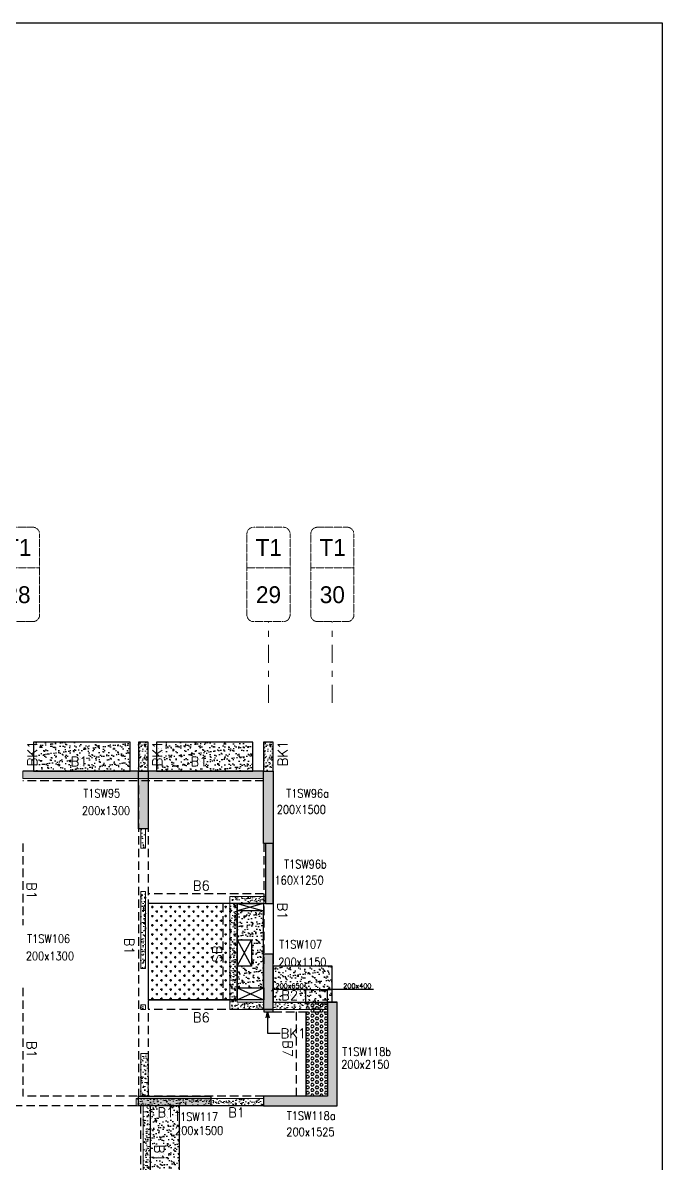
# Model space of a CAD drawing. Header units: millimetres. Extents: x 1078357 to 2594950, y -4969473 to -4636555.
# Drawn here: x 1314272 to 1327545, y -4660675 to -4636994 of the extents above; entities that cross this region are included whole.
import ezdxf
from ezdxf.enums import TextEntityAlignment as Align

# ---------------------------------------------------------------- set-up
doc = ezdxf.new("R2010")
doc.units = ezdxf.units.MM
doc.header["$PDMODE"] = 35
for name, pattern in [('CENTER', [2, 1.25, -0.25, 0.25, -0.25]), ('CONTINOUS', [0]), ('DGN STYLE 7', [8.34, 3.75, -1.67, 1.25, -1.67]), ('HIDDEN', [0.375, 0.25, -0.125]), ('New Retail block$0$CONTINOUS', [0])]:
    doc.linetypes.add(name, pattern=pattern)
doc.layers.get('0').update_dxf_attribs({"lineweight": 0})
doc.layers.get('Defpoints').update_dxf_attribs({"lineweight": 0})
for name, color, linetype, lineweight in [('A-_ANOTDIMA_D-', 6, 'Continuous', 13), ('A-_ANOTGRID_E-', 8, 'DGN STYLE 7', 13), ('Boundary', 40, 'Continuous', 30), ('COL. NO.', 30, 'Continuous', 25), ('COL. SIZE', 7, 'Continuous', 25), ('DIM', 9, 'Continuous', 25), ('GRID LINE', 8, 'Continuous', 0), ('HATCH', 8, 'Continuous', 30), ('S-NON STR RCC WALL', 8, 'Continuous', 0)]:
    doc.layers.add(name, color=color, linetype=linetype, lineweight=lineweight)
for name, color, linetype in [('B-200x325', 201, 'HIDDEN'), ('B-200x375', 41, 'HIDDEN'), ('B-200x650', 241, 'HIDDEN'), ('B-300xSLAB THK.', 151, 'Continuous'), ('BK1-200x650', 241, 'HIDDEN'), ('DC BEAM NO.', 7, 'Continuous'), ('DROP SLAB', 8, 'Continuous'), ('S-COLUMN_SHEAR WALL', 1, 'Continuous'), ('S-PROJECTION', 54, 'New Retail block$0$CONTINOUS'), ('SLAB FOLD', 8, 'Continuous')]:
    doc.layers.add(name, color=color, linetype=linetype)
doc.styles.add('Roman', font='romans')
doc.styles.add('ROMANS', font='romans.shx', dxfattribs={"width": 0.85})
doc.styles.get("Standard").update_dxf_attribs({"font": 'Adani Regular.ttf', "height": 500})
doc.dimstyles.new('HARESH', dxfattribs={"dimtxt": 150, "dimasz": 75, "dimexe": 0, "dimexo": 0, "dimgap": 25, "dimtad": 1, "dimdec": 0, "dimdsep": 46, "dimtxsty": 'Roman', "dimblk": 'OBLIQUE', "dimcen": 225, "dimdle": 25, "dimclrd": 2, "dimclre": 2, "dimclrt": 7, "dimadec": 8, "dimazin": 1, "dimtfac": 1, "dimtdec": 0, "dimtmove": 0, "dimatfit": 0, "dimfxl": 1, "dimlwd": -1, "dimlwe": -1, "dimarcsym": 0})
pattern_1 = [(50, (-5109198.82, 23483864.79), (182.184669, -15.93908554), [19.05, -209.55]), (355, (-5109198.82, 23483864.79), (-35.2434214, 191.0568452), [15.24, -167.6405842]), (100.4514447, (-5109183.63, 23483863.46), (146.9412471, 175.1177519), [16.1900088, -178.0902446]), (46.1842, (-5109198.82, 23483915.59), (271.0790409, -42.042328), [28.575, -314.325]), (96.6355576, (-5109176.23, 23483912.08), (237.404134, 247.4261246), [24.2850231, -267.1356082]), (351.1841512, (-5109198.82, 23483915.6), (237.404134, 247.4261246), [22.859967, -251.459732]), (21, (-5109173.42, 23483902.89), (151.6143913, -102.2651982), [19.05, -209.55]), (326, (-5109173.42, 23483902.89), (61.8020283, 184.1879661), [15.24, -167.64]), (71.451445, (-5109160.78, 23483894.36), (213.4164193, 81.9227689), [16.1900088, -178.0899376]), (37.5, (-5109198.816, 23483864.786), (3.08860325, 84.55503887), [0, -165.608, 0, -170.18, 0, -168.275]), (7.5, (-5109198.82, 23483864.79), (66.8196625, 100.18057482), [0, -97.028, 0, -161.798, 0, -64.135]), (327.5, (-5109255.46, 23483864.786), (135.59059517, -5.728744), [0, -63.5, 0, -198.12, 0, -262.89]), (317.5, (-5109280.86, 23483864.79), (148.1291814, 25.42649103), [0, -82.55, 0, -131.572, 0, -186.69])]
pattern_2 = [(37.4701541, (-1675661.65, 9335035.87), (-4.7236114, 146.8264517), [0, -115.824, 0, -129.54, 0, -123.825]), (7.4701541, (-1675661.65, 9335035.87), (134.9689868, 214.9772528), [0, -62.484, 0, -104.394, 0, -40.005]), (327.4701541, (-1675755.38, 9335035.92), (237.2979035, 0.3075449), [0, -38.1, 0, -137.16, 0, -179.07]), (317.4701541, (-1675755.38, 9335035.92), (229.1017424, 66.759465), [0, -19.05, 0, -89.916, 0, -102.87])]

# ---------------------------------------------------------------- blocks, each defined once
blk = doc.blocks.new('_Oblique')
at = {"color": 0, "linetype": 'ByBlock', "lineweight": -2}
blk.add_line((-0.5, -0.5), (0.5, 0.5), dxfattribs=at)
blk = doc.blocks.new('*D1242')
at = {"layer": 'Defpoints', "color": 0, "ltscale": 700, "transparency": 16777216}
for p in [(1320596, -4657068), (1320146, -4657334, 0), (1320596, -4657334, 0)]:
    blk.add_point(p, dxfattribs=at)
at = {"layer": 'DIM', "color": 2, "ltscale": 700, "transparency": 16777216}
for p, q in [((1320146, -4657068), (1320071, -4657068)), ((1320146, -4657334), (1320146, -4657068)), ((1320146, -4657068), (1320596, -4657068)), ((1320146, -4657068), (1320596, -4657068)), ((1320596, -4657334), (1320596, -4657068)), ((1320596, -4657068), (1320671, -4657068)), ((1321553, -4657068), (1320596, -4657068))]:
    blk.add_line(p, q, dxfattribs=at)
at = {"layer": 'DIM', "color": 2, "ltscale": 700, "transparency": 16777216, "xscale": 75, "yscale": 75, "zscale": 75}
blk.add_blockref('_Oblique', (1320146, -4657068), dxfattribs=at)
at = {"layer": 'DIM', "color": 2, "ltscale": 700, "transparency": 16777216, "xscale": 75, "yscale": 75, "zscale": 75, "rotation": 180}
blk.add_blockref('_Oblique', (1320596, -4657068), dxfattribs=at)
at = {"layer": 'DIM', "color": 7, "ltscale": 700, "transparency": 16777216, "insert": (1321216, -4656993), "char_height": 150, "attachment_point": 5, "style": 'Roman'}
blk.add_mtext('{\\H0.666667x;200x400}', dxfattribs=at)
blk = doc.blocks.new('*D1243')
at = {"layer": 'Defpoints', "color": 0, "ltscale": 700, "transparency": 16777216}
for p in [(1319471, -4657068), (1319471, -4657334, 0), (1320146, -4657334)]:
    blk.add_point(p, dxfattribs=at)
at = {"layer": 'DIM', "color": 2, "ltscale": 700, "transparency": 16777216}
for p, q in [((1320171, -4657068), (1319446, -4657068)), ((1319471, -4657334), (1319471, -4657068)), ((1320146, -4657334), (1320146, -4657068))]:
    blk.add_line(p, q, dxfattribs=at)
at = {"layer": 'DIM', "color": 2, "ltscale": 700, "transparency": 16777216, "xscale": 75, "yscale": 75, "zscale": 75, "rotation": 180}
blk.add_blockref('_Oblique', (1319471, -4657068), dxfattribs=at)
at = {"layer": 'DIM', "color": 2, "ltscale": 700, "transparency": 16777216, "xscale": 75, "yscale": 75, "zscale": 75}
blk.add_blockref('_Oblique', (1320146, -4657068), dxfattribs=at)
at = {"layer": 'DIM', "color": 7, "ltscale": 700, "transparency": 16777216, "insert": (1319809, -4656993), "char_height": 150, "attachment_point": 5, "style": 'Roman'}
blk.add_mtext('{\\H0.666667x;200x650}', dxfattribs=at)
blk = doc.blocks.new('G$CD63B60BD')
at = {"layer": 'COL. NO.', "linetype": 'Continuous', "style": 'ROMANS', "width": 0.85}
for s, p in [('T1SW95', (85332, 15354, -320)), ('T1SW96a', (89546, 15350, -320)), ('T1SW96b', (89500, 13881, -320)), ('T1SW106', (84166, 12333, -320)), ('T1SW107', (89398, 12216, -320)), ('T1SW118b', (90707, 9987, -320)), ('T1SW117', (87238, 8637, -320)), ('T1SW118a', (89556, 8656, -320))]:
    blk.add_text(s, height=175, dxfattribs=at).set_placement(p)
at = {"layer": 'COL. SIZE', "linetype": 'Continuous', "style": 'ROMANS', "width": 0.85}
for s, p in [('200x1300', (85302, 14992, -320)), ('200X1500', (89347, 15016, -320)), ('160X1250', (89301, 13548, -320)), ('200x1300', (84137, 11973, -320)), ('200x1150', (89378, 11848, -320)), ('200x2150', (90686, 9723, -320)), ('200x1500', (87235, 8349, -320)), ('200x1525', (89546, 8321, -320))]:
    blk.add_text(s, height=175, dxfattribs=at).set_placement(p)
blk = doc.blocks.new('Tower grid nomenclature-ex')
at = {"layer": 'A-_ANOTGRID_E-'}
blk.add_lwpolyline([(-1250, -600), (1750, -600, 0.414214), (2000, -350), (2000, 750, 0.414214), (1750, 1000), (-1250, 1000, 0.414214), (-1500, 750), (-1500, -350, 0.414214)], format="xyb", close=True, dxfattribs=at)
blk.add_lwpolyline([(0, 1000), (0, -600)], dxfattribs=at)
at = {"layer": 'A-_ANOTGRID_E-', "flags": 8}
for p in [(-1235, 400), (1788, 400)]:
    blk.add_attdef('GRID', text='', height=625, dxfattribs=at).set_placement(p, align=Align.MIDDLE_CENTER)
blk = doc.blocks.new('T1')
at = {"layer": 'GRID LINE', "linetype": 'DGN STYLE 7', "ltscale": 100, "elevation": 0}
for points in [[(128711, -31827), (128711, -30138)], [(130036, -31827), (130036, -30138)]]:
    blk.add_lwpolyline(points, dxfattribs=at)
at = {"layer": 'GRID LINE'}
ref = blk.add_blockref('Tower grid nomenclature-ex', (123399, -29018, 0), dxfattribs=dict(at, xscale=0.56, yscale=0.56, zscale=0.56, rotation=270))
ref.add_attrib('GRID', '28', dxfattribs={"layer": 'A-_ANOTGRID_E-', "height": 350}).set_placement((123511, -29578, 0), align=Align.MIDDLE_CENTER)
ref.add_attrib('GRID', 'T1', dxfattribs={"layer": 'A-_ANOTGRID_E-', "height": 350}).set_placement((123516, -28598, 0), align=Align.MIDDLE_CENTER)
ref = blk.add_blockref('Tower grid nomenclature-ex', (128599, -29018, 0), dxfattribs=dict(at, xscale=0.56, yscale=0.56, zscale=0.56, rotation=270))
ref.add_attrib('GRID', '29', dxfattribs={"layer": 'A-_ANOTGRID_E-', "height": 350}).set_placement((128711, -29578, 0), align=Align.MIDDLE_CENTER)
ref.add_attrib('GRID', 'T1', dxfattribs={"layer": 'A-_ANOTGRID_E-', "height": 350}).set_placement((128716, -28598, 0), align=Align.MIDDLE_CENTER)
ref = blk.add_blockref('Tower grid nomenclature-ex', (129924, -29018, 0), dxfattribs=dict(at, xscale=0.56, yscale=0.56, zscale=0.56, rotation=270))
ref.add_attrib('GRID', '30', dxfattribs={"layer": 'A-_ANOTGRID_E-', "height": 350}).set_placement((130036, -29578, 0), align=Align.MIDDLE_CENTER)
ref.add_attrib('GRID', 'T1', dxfattribs={"layer": 'A-_ANOTGRID_E-', "height": 350}).set_placement((130041, -28598, 0), align=Align.MIDDLE_CENTER)

msp = doc.modelspace()

# ---------------------------------------------------------------- hatches: boundary and pattern name
at = {"layer": 'DROP SLAB'}
h = msp.add_hatch(dxfattribs=at)
h.set_pattern_fill('CROSS', color=8, scale=15, angle=0.03079)
h.set_pattern_definition([(180.03079016, (-2034220.15, 9385172.05), (-95.1987999, -95.3011726), [47.625, -142.875]), (270.03079016, (-2034243.98, 9385195.85), (95.3011726, -95.1987999), [47.625, -142.875])])
h.paths.add_polyline_path([(1318722.4, -4655284.6), (1316871.6, -4655284.6), (1316871.6, -4657284.4), (1318722.4, -4657284.4)])
at = {"layer": 'HATCH'}
h = msp.add_hatch(dxfattribs=at)
h.set_pattern_fill('AR-SAND', color=8, scale=3, angle=179.97015)
h.set_pattern_definition(pattern_2)
h.paths.add_polyline_path([(1316496.9, -4651934.4), (1314496.9, -4651934.4), (1314496.9, -4652534.4), (1316496.9, -4652534.4)])
h = msp.add_hatch(dxfattribs=at)
h.set_pattern_fill('AR-SAND', color=8, scale=3, angle=179.97015)
h.set_pattern_definition(pattern_2)
h.paths.add_polyline_path([(1319046.9, -4651934.4), (1317046.9, -4651934.4), (1317046.9, -4652534.4), (1319046.9, -4652534.4)])
h = msp.add_hatch(dxfattribs=at)
h.set_pattern_fill('AR-SAND', color=8, scale=3, angle=0.02985)
h.set_pattern_definition([(37.47015413, (-3712776.09, 18703111.04), (-4.72361136, 146.8264517), [0, -115.824, 0, -129.54, 0, -123.825]), (7.4701541, (-3712776.09, 18703111.04), (134.9689868, 214.9772528), [0, -62.484, 0, -104.394, 0, -40.005]), (327.4701541, (-3712869.81, 18703111.09), (237.2979035, 0.3075449), [0, -38.1, 0, -137.16, 0, -179.07]), (317.4701541, (-3712869.81, 18703111.1), (229.1017424, 66.759465), [0, -19.05, 0, -89.916, 0, -102.87])])
edge = h.paths.add_edge_path()
edge.add_line((1319256.9, -4655434.4), (1318722.4, -4655434.4))
edge.add_line((1318722.4, -4655434.4), (1318722.4, -4656034.4))
edge.add_line((1318722.4, -4656034.4), (1319021.6, -4656034.4))
edge.add_line((1319021.6, -4656034.4), (1319021.6, -4656584.4))
edge.add_line((1319021.6, -4656584.4), (1318721.6, -4656584.3))
edge.add_line((1318721.6, -4656584.3), (1318721.6, -4657034.4))
edge.add_line((1318721.6, -4657034.4), (1319271.6, -4657034.4))
edge.add_line((1319271.6, -4657034.4), (1319271.6, -4655434.4))
h = msp.add_hatch(dxfattribs=at)
h.set_pattern_fill('AR-SAND', color=8, scale=3, angle=179.97015)
h.set_pattern_definition([(37.4701541, (-2772886.37, 14019055.06), (-4.72361136, 146.8264517), [0, -115.824, 0, -129.54, 0, -123.825]), (7.4701541, (-2772886.37, 14019055.06), (134.9689868, 214.9772528), [0, -62.484, 0, -104.394, 0, -40.005]), (327.4701541, (-2772980.1, 14019055.11), (237.2979035, 0.3075449), [0, -38.1, 0, -137.16, 0, -179.07]), (317.4701541, (-2772980.1, 14019055.1), (229.1017424, 66.759465), [0, -19.05, 0, -89.916, 0, -102.87])])
h.paths.add_polyline_path([(1320696.6, -4656584.3), (1319471.9, -4656584.3), (1319471.9, -4657334.3), (1320696.6, -4657334.3)])
h = msp.add_hatch(dxfattribs=at)
h.set_pattern_fill('AR-SAND', color=8, scale=3, angle=179.97015)
h.set_pattern_definition([(37.4701541, (-2769711.35, 14021805.06), (-4.72361136, 146.8264517), [0, -115.824, 0, -129.54, 0, -123.825]), (7.4701541, (-2769711.35, 14021805.06), (134.9689868, 214.9772528), [0, -62.484, 0, -104.394, 0, -40.005]), (327.4701541, (-2769805.08, 14021805.11), (237.2979035, 0.3075449), [0, -38.1, 0, -137.16, 0, -179.07]), (317.4701541, (-2769805.08, 14021805.1), (229.1017424, 66.759465), [0, -19.05, 0, -89.916, 0, -102.87])])
h.paths.add_polyline_path([(1317521.9, -4659484.4), (1316921.9, -4659484.4), (1316921.9, -4661484.4), (1317521.9, -4661484.4)])
at = {"layer": 'S-COLUMN_SHEAR WALL', "lineweight": 25}
h = msp.add_hatch(color=1, dxfattribs=at)
h.dxf.hatch_style = 1
h.paths.add_polyline_path([(1316671.7, -4653734.4), (1316871.7, -4653734.4), (1316871.7, -4652534.4), (1316671.7, -4652534.4)])
at = {"layer": 'S-COLUMN_SHEAR WALL', "lineweight": 25, "extrusion": (-1.00316e-06, 2.11765e-11, 1)}
h = msp.add_hatch(color=1, dxfattribs=at)
h.dxf.hatch_style = 1
h.paths.add_polyline_path([(1319271.7, -4652534.4), (1319471.7, -4652534.4), (1319471.7, -4654034.4), (1319271.7, -4654034.4)])
at = {"layer": 'S-COLUMN_SHEAR WALL', "lineweight": 25, "extrusion": (-1.00316e-06, -2.11765e-11, 1)}
h = msp.add_hatch(color=1, dxfattribs=at)
h.dxf.hatch_style = 1
h.paths.add_polyline_path([(1319311.7, -4655284.5), (1319471.7, -4655284.5), (1319471.7, -4654034.4), (1319311.7, -4654034.4)])
at = {"layer": 'S-COLUMN_SHEAR WALL', "lineweight": 25, "extrusion": (-1.00316e-06, 2.11765e-11, 1)}
h = msp.add_hatch(color=1, dxfattribs=at)
h.dxf.hatch_style = 1
h.paths.add_polyline_path([(1319271.7, -4657484.4), (1319471.7, -4657484.4), (1319471.7, -4656334.4), (1319271.7, -4656334.4)])
h = msp.add_hatch(color=1, dxfattribs=at)
h.dxf.hatch_style = 1
h.paths.add_polyline_path([(1320596.7, -4659284.4), (1319271.7, -4659284.4), (1319271.7, -4659484.4), (1320796.7, -4659484.4), (1320796.7, -4657334.4), (1320596.7, -4657334.4)])
at = {"layer": 'S-COLUMN_SHEAR WALL', "lineweight": 25}
h = msp.add_hatch(color=1, dxfattribs=at)
h.dxf.hatch_style = 1
h.paths.add_polyline_path([(1316671.7, -4659284.4), (1318171.7, -4659284.4), (1318171.7, -4659484.4), (1316671.7, -4659484.4)])
at = {"layer": 'S-NON STR RCC WALL'}
h = msp.add_hatch(dxfattribs=at)
h.set_pattern_fill('AR-CONC', color=256, angle=180)
h.set_pattern_definition([(50, (-7217173.18, 32903153.84), (182.184669, -15.93908554), [19.05, -209.55]), (355, (-7217173.18, 32903153.84), (-35.2434214, 191.0568452), [15.24, -167.6405842]), (100.4514447, (-7217158, 32903152.51), (146.9412471, 175.1177519), [16.1900088, -178.0902446]), (46.1842, (-7217173.18, 32903204.64), (271.0790409, -42.0423279), [28.575, -314.325]), (96.6355576, (-7217150.59, 32903201.14), (237.404134, 247.4261246), [24.2850231, -267.1356082]), (351.1841512, (-7217173.18, 32903204.64), (237.404134, 247.4261246), [22.859967, -251.459732]), (21, (-7217147.78, 32903191.94), (151.61439127, -102.2651982), [19.05, -209.55]), (326, (-7217147.78, 32903191.94), (61.80202835, 184.1879661), [15.24, -167.64]), (71.451445, (-7217135.14, 32903183.42), (213.4164193, 81.9227689), [16.1900088, -178.0899376]), (37.5, (-7217173.175, 32903153.84), (3.08860325, 84.55503887), [0, -165.608, 0, -170.18, 0, -168.275]), (7.5, (-7217173.175, 32903153.84), (66.8196625, 100.18057482), [0, -97.028, 0, -161.798, 0, -64.135]), (327.5, (-7217229.82, 32903153.84), (135.59059517, -5.72874399), [0, -63.5, 0, -198.12, 0, -262.89]), (317.5, (-7217255.22, 32903153.84), (148.1291814, 25.42649103), [0, -82.55, 0, -131.572, 0, -186.69])])
h.paths.add_polyline_path([(1316871.6, -4652534.4), (1316871.6, -4651934.4), (1316671.6, -4651934.4), (1316671.6, -4652534.4), (1316871.6, -4652534.4)], is_closed=False)
h = msp.add_hatch(dxfattribs=at)
h.set_pattern_fill('AR-CONC', color=256, angle=180)
h.set_pattern_definition([(50, (-7214573.18, 32903153.84), (182.184669, -15.93908554), [19.05, -209.55]), (355, (-7214573.18, 32903153.84), (-35.2434214, 191.0568452), [15.24, -167.6405842]), (100.4514447, (-7214558, 32903152.51), (146.9412471, 175.1177519), [16.1900088, -178.0902446]), (46.1842, (-7214573.18, 32903204.64), (271.0790409, -42.0423279), [28.575, -314.325]), (96.6355576, (-7214550.59, 32903201.14), (237.404134, 247.4261246), [24.2850231, -267.1356082]), (351.1841512, (-7214573.18, 32903204.64), (237.404134, 247.4261246), [22.859967, -251.459732]), (21, (-7214547.78, 32903191.94), (151.61439127, -102.2651982), [19.05, -209.55]), (326, (-7214547.78, 32903191.94), (61.80202835, 184.1879661), [15.24, -167.64]), (71.451445, (-7214535.14, 32903183.42), (213.4164193, 81.9227689), [16.1900088, -178.0899376]), (37.5, (-7214573.175, 32903153.84), (3.08860325, 84.55503887), [0, -165.608, 0, -170.18, 0, -168.275]), (7.5, (-7214573.175, 32903153.84), (66.8196625, 100.18057482), [0, -97.028, 0, -161.798, 0, -64.135]), (327.5, (-7214629.82, 32903153.84), (135.59059517, -5.72874399), [0, -63.5, 0, -198.12, 0, -262.89]), (317.5, (-7214655.22, 32903153.84), (148.1291814, 25.42649103), [0, -82.55, 0, -131.572, 0, -186.69])])
h.paths.add_polyline_path([(1319471.6, -4652534.4), (1319471.6, -4651934.4), (1319271.6, -4651934.4), (1319271.6, -4652534.4), (1319471.6, -4652534.4)], is_closed=False)
h = msp.add_hatch(dxfattribs=at)
h.set_pattern_fill('AR-CONC', color=256)
h.set_pattern_definition([(50, (-4011974.1, 18799845.6), (182.184669, -15.9390855), [19.05, -209.55]), (355, (-4011974.1, 18799845.6), (-35.2434214, 191.0568452), [15.24, -167.6405842]), (100.4514447, (-4011958.92, 18799844.27), (146.9412471, 175.1177519), [16.1900088, -178.0902446]), (46.1842, (-4011974.1, 18799896.4), (271.0790409, -42.042328), [28.575, -314.325]), (96.6355576, (-4011951.5, 18799892.9), (237.404134, 247.4261246), [24.285023, -267.135608]), (351.1841512, (-4011974.1, 18799896.4), (237.404134, 247.4261246), [22.859967, -251.459732]), (21, (-4011948.7, 18799883.7), (151.6143913, -102.2651982), [19.05, -209.55]), (326, (-4011948.7, 18799883.7), (61.8020283, 184.1879661), [15.24, -167.64]), (71.451445, (-4011936.07, 18799875.18), (213.4164193, 81.9227689), [16.1900088, -178.0899376]), (37.5, (-4011974.1, 18799845.6), (3.08860325, 84.55503887), [0, -165.608, 0, -170.18, 0, -168.275]), (7.5, (-4011974.1, 18799845.6), (66.8196625, 100.18057482), [0, -97.028, 0, -161.798, 0, -64.135]), (327.5, (-4012030.74, 18799845.6), (135.59059517, -5.728744), [0, -63.5, 0, -198.12, 0, -262.89]), (317.5, (-4012056.14, 18799845.6), (148.1291814, 25.42649103), [0, -82.55, 0, -131.572, 0, -186.69])])
h.paths.add_polyline_path([(1309396.9, -4652534.4), (1309071.9, -4652534.4), (1309071.9, -4652684.4), (1309396.9, -4652684.4)])
h.paths.add_polyline_path([(1311196.9, -4652534.4), (1309396.9, -4652534.4), (1309396.9, -4652684.4), (1311196.9, -4652684.4)])
h.paths.add_polyline_path([(1317146.9, -4652534.4), (1316396.9, -4652534.4), (1316396.9, -4652684.4), (1317146.9, -4652684.4)])
h.paths.add_polyline_path([(1316396.9, -4652534.4), (1314596.9, -4652534.4), (1314596.9, -4652684.4), (1316396.9, -4652684.4)])
h.paths.add_polyline_path([(1311946.9, -4652534.4), (1311196.9, -4652534.4), (1311196.9, -4652684.4), (1311946.9, -4652684.4)])
h.paths.add_polyline_path([(1313746.9, -4652534.4), (1311946.9, -4652534.4), (1311946.9, -4652684.4), (1313746.9, -4652684.4)])
h.paths.add_polyline_path([(1319269, -4652534.4), (1318946.9, -4652534.4), (1318946.9, -4652684.4), (1319269, -4652684.4)])
h.paths.add_polyline_path([(1314596.9, -4652534.4), (1314271.9, -4652534.4), (1314271.9, -4652684.4), (1314596.9, -4652684.4)])
h.paths.add_polyline_path([(1314071.9, -4652534.4), (1313746.9, -4652534.4), (1313746.9, -4652684.4), (1314071.9, -4652684.4)])
h.paths.add_polyline_path([(1318946.9, -4652534.4), (1317146.9, -4652534.4), (1317146.9, -4652684.4), (1318946.9, -4652684.4)])
h = msp.add_hatch(dxfattribs=at)
h.set_pattern_fill('AR-CONC', color=256, angle=180)
h.set_pattern_definition([(50, (1316784.92, -4520415.37), (182.18467, -15.93909), [19.05, -209.55]), (355, (1316784.92, -4520415.37), (-35.24342, 191.05685), [15.24, -167.64058]), (100.45144, (1316800.1, -4520416.7), (146.94125, 175.11775), [16.19, -178.09024]), (46.1842, (1316784.92, -4520364.57), (271.07904, -42.04233), [28.575, -314.325]), (96.63556, (1316807.5, -4520368.08), (237.40413, 247.4261), [24.285, -267.1356]), (351.18415, (1316784.92, -4520364.57), (237.40413, 247.4261), [22.85997, -251.45973]), (21, (1316810.32, -4520377.27), (151.61439, -102.2652), [19.05, -209.55]), (326, (1316810.32, -4520377.27), (61.80203, 184.18797), [15.24, -167.64]), (71.45144, (1316822.95, -4520385.8), (213.41642, 81.92277), [16.19, -178.08994]), (37.5, (1316784.92, -4520415.374), (3.088603, 84.55504), [0, -165.608, 0, -170.18, 0, -168.275]), (7.5, (1316784.92, -4520415.37), (66.81966, 100.180575), [0, -97.028, 0, -161.798, 0, -64.135]), (327.5, (1316728.28, -4520415.374), (135.590595, -5.728744), [0, -63.5, 0, -198.12, 0, -262.89]), (317.5, (1316702.88, -4520415.37), (148.12918, 25.42649), [0, -82.55, 0, -131.572, 0, -186.69])])
h.paths.add_polyline_path([(1316721.9, -4653734.4), (1316821.9, -4653734.4), (1316821.9, -4654134.4), (1316721.9, -4654134.4)])
h = msp.add_hatch(dxfattribs=at)
h.set_pattern_fill('AR-CONC', color=256, angle=180)
h.set_pattern_definition([(50, (2414009.64, -9204434.56), (182.184669, -15.9390855), [19.05, -209.55]), (355, (2414009.64, -9204434.56), (-35.2434214, 191.056845), [15.24, -167.640584]), (100.4514447, (2414024.82, -9204435.89), (146.941247, 175.117752), [16.190009, -178.0902446]), (46.1842, (2414009.64, -9204383.76), (271.079041, -42.042328), [28.575, -314.325]), (96.6355576, (2414032.23, -9204387.26), (237.404134, 247.426125), [24.285023, -267.135608]), (351.184151, (2414009.64, -9204383.76), (237.404134, 247.426125), [22.859967, -251.459732]), (21, (2414035.04, -9204396.46), (151.6143913, -102.265198), [19.05, -209.55]), (326, (2414035.04, -9204396.46), (61.802028, 184.187966), [15.24, -167.64]), (71.451445, (2414047.67, -9204404.98), (213.416419, 81.922769), [16.190009, -178.0899376]), (37.5, (2414009.636, -9204434.56), (3.08860325, 84.5550389), [0, -165.608, 0, -170.18, 0, -168.275]), (7.5, (2414009.64, -9204434.56), (66.8196625, 100.1805748), [0, -97.028, 0, -161.798, 0, -64.135]), (327.5, (2413952.994, -9204434.56), (135.5905952, -5.728744), [0, -63.5, 0, -198.12, 0, -262.89]), (317.5, (2413927.6, -9204434.56), (148.1291814, 25.426491), [0, -82.55, 0, -131.572, 0, -186.69])])
h.paths.add_polyline_path([(1316721.9, -4655034.4), (1316821.9, -4655034.4), (1316821.9, -4656634.4), (1316721.9, -4656634.4)])
h = msp.add_hatch(dxfattribs=at)
h.set_pattern_fill('AR-CONC', color=256)
h.set_pattern_definition(pattern_1)
h.paths.add_polyline_path([(1318571.9, -4655134.4), (1318571.9, -4657484.4), (1319271.9, -4657484.4), (1319271.9, -4657334.4), (1318721.9, -4657334.4), (1318721.9, -4655284.4), (1319311.9, -4655284.4), (1319311.9, -4655134.4)])
h = msp.add_hatch(dxfattribs=at)
h.set_pattern_fill('AR-CONC', color=256, angle=180)
h.set_pattern_definition([(50, (2413996.42, -9205799.23), (182.184669, -15.9390855), [19.05, -209.55]), (355, (2413996.42, -9205799.23), (-35.2434214, 191.056845), [15.24, -167.640584]), (100.4514447, (2414011.6, -9205800.55), (146.941247, 175.117752), [16.190009, -178.0902446]), (46.1842, (2413996.42, -9205748.43), (271.079041, -42.042328), [28.575, -314.325]), (96.6355576, (2414019, -9205751.93), (237.404134, 247.426125), [24.285023, -267.135608]), (351.184151, (2413996.42, -9205748.43), (237.404134, 247.426125), [22.859967, -251.459732]), (21, (2414021.82, -9205761.13), (151.6143913, -102.265198), [19.05, -209.55]), (326, (2414021.82, -9205761.13), (61.802028, 184.187966), [15.24, -167.64]), (71.451445, (2414034.46, -9205769.65), (213.416419, 81.922769), [16.190009, -178.0899376]), (37.5, (2413996.42, -9205799.226), (3.08860325, 84.5550389), [0, -165.608, 0, -170.18, 0, -168.275]), (7.5, (2413996.42, -9205799.23), (66.8196625, 100.1805748), [0, -97.028, 0, -161.798, 0, -64.135]), (327.5, (2413939.78, -9205799.226), (135.5905952, -5.728744), [0, -63.5, 0, -198.12, 0, -262.89]), (317.5, (2413914.38, -9205799.23), (148.1291814, 25.426491), [0, -82.55, 0, -131.572, 0, -186.69])])
h.paths.add_polyline_path([(1316721.9, -4657484.4), (1316821.9, -4657484.4), (1316821.9, -4657384.4), (1316721.9, -4657384.4)])
h = msp.add_hatch(dxfattribs=at)
h.set_pattern_fill('AR-CONC', color=256)
h.set_pattern_definition(pattern_1)
h.paths.add_polyline_path([(1320596.9, -4657334.4), (1319471.9, -4657334.4), (1319471.9, -4657484.4), (1320596.9, -4657484.4)])
h = msp.add_hatch(dxfattribs=at)
h.set_pattern_fill('AR-CONC', color=256, angle=180)
h.set_pattern_definition([(50, (-6134813.28, 28167883.97), (182.184669, -15.93908554), [19.05, -209.55]), (355, (-6134813.28, 28167883.97), (-35.2434214, 191.0568452), [15.24, -167.6405842]), (100.4514447, (-6134798.1, 28167882.64), (146.9412471, 175.1177519), [16.1900088, -178.0902446]), (46.1842, (-6134813.28, 28167934.77), (271.0790409, -42.042328), [28.575, -314.325]), (96.6355576, (-6134790.7, 28167931.26), (237.404134, 247.4261246), [24.2850231, -267.1356082]), (351.1841512, (-6134813.28, 28167934.77), (237.404134, 247.4261246), [22.859967, -251.459732]), (21, (-6134787.88, 28167922.07), (151.6143913, -102.2651982), [19.05, -209.55]), (326, (-6134787.88, 28167922.07), (61.8020283, 184.1879661), [15.24, -167.64]), (71.451445, (-6134775.24, 28167913.54), (213.4164193, 81.9227689), [16.1900088, -178.0899376]), (37.5, (-6134813.28, 28167883.966), (3.08860325, 84.55503887), [0, -165.608, 0, -170.18, 0, -168.275]), (7.5, (-6134813.28, 28167883.97), (66.8196625, 100.18057482), [0, -97.028, 0, -161.798, 0, -64.135]), (327.5, (-6134869.92, 28167883.966), (135.59059517, -5.72874399), [0, -63.5, 0, -198.12, 0, -262.89]), (317.5, (-6134895.32, 28167883.97), (148.1291814, 25.42649103), [0, -82.55, 0, -131.572, 0, -186.69])])
h.paths.add_polyline_path([(1316721.9, -4658394.4), (1316871.9, -4658394.4), (1316871.9, -4659284.3), (1316721.9, -4659284.3)])
h = msp.add_hatch(dxfattribs=at)
h.set_pattern_fill('AR-CONC', color=256)
h.set_pattern_definition([(50, (-4011974.1, 18799845.6), (182.184669, -15.9390855), [19.05, -209.55]), (355, (-4011974.1, 18799845.6), (-35.2434214, 191.0568452), [15.24, -167.6405842]), (100.4514447, (-4011958.92, 18799844.27), (146.9412471, 175.1177519), [16.1900088, -178.0902446]), (46.1842, (-4011974.1, 18799896.4), (271.0790409, -42.042328), [28.575, -314.325]), (96.6355576, (-4011951.5, 18799892.9), (237.404134, 247.4261246), [24.285023, -267.135608]), (351.1841512, (-4011974.1, 18799896.4), (237.404134, 247.4261246), [22.859967, -251.459732]), (21, (-4011948.7, 18799883.7), (151.6143913, -102.2651982), [19.05, -209.55]), (326, (-4011948.7, 18799883.7), (61.8020283, 184.1879661), [15.24, -167.64]), (71.451445, (-4011936.07, 18799875.18), (213.4164193, 81.9227689), [16.1900088, -178.0899376]), (37.5, (-4011974.1, 18799845.6), (3.08860325, 84.55503887), [0, -165.608, 0, -170.18, 0, -168.275]), (7.5, (-4011974.1, 18799845.6), (66.8196625, 100.18057482), [0, -97.028, 0, -161.798, 0, -64.135]), (327.5, (-4012030.74, 18799845.6), (135.59059517, -5.728744), [0, -63.5, 0, -198.12, 0, -262.89]), (317.5, (-4012056.14, 18799845.6), (148.1291814, 25.42649103), [0, -82.55, 0, -131.572, 0, -186.69])])
h.paths.add_polyline_path([(1319271.9, -4659484.4), (1319271.9, -4659334.4), (1316621.9, -4659334.4), (1316621.9, -4659484.4), (1316771.9, -4659484.4), (1316771.9, -4661634.4), (1319271.9, -4661634.4), (1319271.9, -4661484.4), (1316921.9, -4661484.4), (1316921.9, -4659484.4)])
at = {"layer": 'SLAB FOLD', "ltscale": 1000}
h = msp.add_hatch(dxfattribs=at)
h.set_pattern_fill('HEX', color=8, scale=10, angle=180)
h.set_pattern_definition([(180, (135672.024, 213489.83), (-7e-15, -54.99261315), [31.75, -63.5]), (300, (135672.024, 213489.83), (47.625, 27.4963066), [31.75, -63.5]), (240, (135640.274, 213489.83), (47.625, -27.4963066), [31.75, -63.5])])
h.paths.add_polyline_path([(1320596.6, -4659273.8), (1320146.6, -4659273.8), (1320146.5, -4657334.4), (1320596.5, -4657334.4)])

# ---------------------------------------------------------------- linework, layer by layer
at = {"layer": 'B-200x325', "ltscale": 700}
for p, q in [((1319271.6, -4655084.6, 0), (1316871.6, -4655084.6, 0)), ((1319271.4, -4657484.4, 0), (1316871.6, -4657484.4, 0))]:
    msp.add_line(p, q, dxfattribs=at)
at = {"layer": 'B-200x325', "linetype": 'Continuous', "ltscale": 700}
for p, q in [((1319271.6, -4655284.6, 0), (1316871.6, -4655284.6, 0)), ((1318722.4, -4655284.6, 0), (1318722.4, -4657284.4, 0)), ((1319271.4, -4657284.4, 0), (1316871.6, -4657284.4, 0))]:
    msp.add_line(p, q, dxfattribs=at)
at = {"layer": 'B-200x375', "ltscale": 700}
msp.add_line((1319946.4, -4657534.4, 0), (1319946.4, -4659284.4, 0), dxfattribs=at)
at = {"layer": 'B-200x375', "linetype": 'Continuous', "ltscale": 700}
msp.add_line((1320146.4, -4657534.4, 0), (1320146.4, -4659273.7, 0), dxfattribs=at)
at = {"layer": 'B-200x650', "linetype": 'CONTINOUS', "ltscale": 700}
for p, q in [((1316871.6, -4651934.4, 0), (1316671.6, -4651934.4, 0)), ((1316671.6, -4651934.4, 0), (1316671.6, -4652534.4, 0)), ((1316871.6, -4652534.4, 0), (1316871.6, -4651934.4, 0)), ((1319471.6, -4651934.4, 0), (1319271.6, -4651934.4, 0)), ((1319271.6, -4651934.4, 0), (1319271.6, -4652534.4, 0)), ((1319471.6, -4652534.4, 0), (1319471.6, -4651934.4, 0)), ((1319271.9, -4652534.4, 0), (1314271.9, -4652534.5, 0)), ((1319471.9, -4654034.3, 0), (1319471.9, -4656534.4, 0)), ((1319471.9, -4657334.3, 0), (1320796.9, -4657334.3, 0)), ((1319271.9, -4659484.3, 0), (1316921.9, -4659484.3, 0)), ((1316921.9, -4661484.4, 0), (1316921.9, -4659484.4, 0))]:
    msp.add_line(p, q, dxfattribs=at)
at = {"layer": 'B-200x650', "linetype": 'HIDDEN', "ltscale": 700}
for p, q in [((1319271.9, -4652734.4, 0), (1314271.9, -4652734.5, 0)), ((1316671.9, -4652834.4, 0), (1316671.9, -4659284.3, 0)), ((1316871.9, -4652834.4, 0), (1316871.9, -4659284.3, 0)), ((1314271.9, -4654034.3, 0), (1314271.9, -4655734.3, 0)), ((1319271.9, -4654034.3, 0), (1319271.9, -4656534.4, 0)), ((1319272.6, -4654334.4, 0), (1319271.9, -4654334.4, 0)), ((1314271.9, -4657034.4, 0), (1314271.9, -4659284.4, 0)), ((1319471.9, -4657534.3, 0), (1320596.9, -4657534.3, 0)), ((1319271.9, -4659284.3, 0), (1314271.9, -4659284.3, 0)), ((1316621.9, -4659484.3, 0), (1308396.7, -4659484.3, 0)), ((1316721.9, -4661484.4, 0), (1316721.9, -4659484.4, 0))]:
    msp.add_line(p, q, dxfattribs=at)
at = {"layer": 'B-300xSLAB THK.', "linetype": 'HIDDEN', "ltscale": 700}
for p, q in [((1318422.4, -4655284.6, 0), (1318422.4, -4657284.4, 0)), ((1318722.4, -4655284.6, 0), (1318722.4, -4657284.4, 0))]:
    msp.add_line(p, q, dxfattribs=at)
at = {"layer": 'BK1-200x650', "linetype": 'Continuous', "ltscale": 700, "elevation": 0}
msp.add_lwpolyline([(1319471.9, -4657484.5), (1319271.9, -4657484.5), (1319271.9, -4657534.6), (1319471.9, -4657534.6)], close=True, dxfattribs=at)
at = {"layer": 'Boundary', "ltscale": 700, "elevation": 0}
msp.add_lwpolyline([(1220842.9, -4636994.1), (1327544.7, -4636994.1), (1327544.7, -4684348.8), (1220842.9, -4684348.8)], close=True, dxfattribs=at)
at = {"layer": 'DROP SLAB', "color": 3, "linetype": 'CONTINOUS', "ltscale": 500}
for p, q in [((1319271.6, -4655284.4), (1318721.6, -4655434.4, 0)), ((1318722.4, -4655284.6, 0), (1319271.6, -4655434.4, 0)), ((1318721.6, -4656034.3, 0), (1319021.6, -4656584.3, 0)), ((1318721.6, -4656584.3, 0), (1319021.6, -4656034.3, 0)), ((1318721.9, -4657034.5, 0), (1319271.8, -4657284.5, 0)), ((1318721.9, -4657284.5, 0), (1319271.9, -4657034.5, 0))]:
    msp.add_line(p, q, dxfattribs=at)
at = {"layer": 'DROP SLAB', "color": 3, "linetype": 'CONTINOUS', "ltscale": 500, "elevation": 0}
for points in [[(1318722.4, -4655284.6), (1316871.6, -4655284.6), (1316871.6, -4657284.4), (1318722.4, -4657284.4)], [(1318721.6, -4655284.6), (1319271.6, -4655284.6), (1319271.6, -4655434.4), (1318721.6, -4655434.4)], [(1318721.6, -4656034.3), (1319021.6, -4656034.3), (1319021.6, -4656584.4), (1318721.6, -4656584.4)], [(1318721.9, -4657034.5), (1319271.8, -4657034.5), (1319271.8, -4657284.5), (1318721.9, -4657284.5)]]:
    msp.add_lwpolyline(points, close=True, dxfattribs=at)
at = {"layer": 'S-COLUMN_SHEAR WALL', "color": 1, "lineweight": 25, "elevation": 0}
for points in [[(1316671.7, -4652534.4), (1316871.7, -4652534.4), (1316871.7, -4653734.4), (1316671.7, -4653734.4)], [(1316671.7, -4659284.4), (1318171.7, -4659284.4), (1318171.7, -4659484.4), (1316671.7, -4659484.4)]]:
    msp.add_lwpolyline(points, close=True, dxfattribs=at)
at = {"layer": 'S-COLUMN_SHEAR WALL', "color": 1, "lineweight": 25, "extrusion": (-1.00316e-06, 2.11765e-11, 1), "elevation": -1.3}
for points in [[(1319271.7, -4652534.4), (1319471.7, -4652534.4), (1319471.7, -4654034.4), (1319271.7, -4654034.4)], [(1319271.7, -4657484.4), (1319471.7, -4657484.4), (1319471.7, -4656334.4), (1319271.7, -4656334.4)]]:
    msp.add_lwpolyline(points, close=True, dxfattribs=at)
at = {"layer": 'S-COLUMN_SHEAR WALL', "color": 1, "lineweight": 25, "extrusion": (-1.00316e-06, -2.11765e-11, 1), "elevation": -1.3}
msp.add_lwpolyline([(1319311.7, -4655284.5), (1319471.7, -4655284.5), (1319471.7, -4654034.4), (1319311.7, -4654034.4)], close=True, dxfattribs=at)
at = {"layer": 'S-COLUMN_SHEAR WALL', "color": 1, "lineweight": 25, "extrusion": (-1.00316e-06, 2.11765e-11, 1), "elevation": -1.3}
msp.add_lwpolyline([(1320596.7, -4659284.4), (1319271.7, -4659284.4), (1319271.7, -4659484.4), (1320796.7, -4659484.4), (1320796.7, -4657334.4), (1320596.7, -4657334.4), (1320596.7, -4659284.4)], dxfattribs=at)
at = {"layer": 'S-NON STR RCC WALL', "elevation": 0}
for points in [[(1319269, -4652534.4), (1314271.9, -4652534.4), (1314271.9, -4652684.4), (1319269, -4652684.4)], [(1316721.9, -4653734.4), (1316821.9, -4653734.4), (1316821.9, -4654134.4), (1316721.9, -4654134.4)], [(1318571.9, -4655134.4), (1318571.9, -4657484.4), (1319271.9, -4657484.4), (1319271.9, -4657334.4), (1318721.9, -4657334.4), (1318721.9, -4655284.4), (1319311.9, -4655284.4), (1319311.9, -4655134.4)], [(1320596.9, -4657334.4), (1319471.9, -4657334.4), (1319471.9, -4657484.4), (1320596.9, -4657484.4)], [(1319271.9, -4659484.4), (1319271.9, -4659334.4), (1316621.9, -4659334.4), (1316621.9, -4659484.4), (1316771.9, -4659484.4), (1316771.9, -4661634.4), (1319271.9, -4661634.4), (1319271.9, -4661484.4), (1316921.9, -4661484.4), (1316921.9, -4659484.4)]]:
    msp.add_lwpolyline(points, close=True, dxfattribs=at)
at = {"layer": 'S-NON STR RCC WALL', "ltscale": 700, "elevation": 0}
for points in [[(1316721.9, -4655034.4), (1316821.9, -4655034.4), (1316821.9, -4656634.4), (1316721.9, -4656634.4)], [(1316721.9, -4657484.4), (1316821.9, -4657484.4), (1316821.9, -4657384.4), (1316721.9, -4657384.4)], [(1316721.9, -4658394.4), (1316871.9, -4658394.4), (1316871.9, -4659284.3), (1316721.9, -4659284.3)]]:
    msp.add_lwpolyline(points, close=True, dxfattribs=at)
at = {"layer": 'S-PROJECTION'}
msp.add_line((1317521.9, -4661484.4, 0), (1317521.9, -4659484.3, 0), dxfattribs=at)
at = {"layer": 'S-PROJECTION', "elevation": 0}
for points in [[(1316496.9, -4651934.4), (1314496.9, -4651934.4), (1314496.9, -4652534.4), (1316496.9, -4652534.4)], [(1319046.9, -4651934.4), (1317046.9, -4651934.4), (1317046.9, -4652534.4), (1319046.9, -4652534.4)], [(1320696.6, -4656584.3), (1319471.9, -4656584.3), (1319471.9, -4657334.3), (1320696.6, -4657334.3)]]:
    msp.add_lwpolyline(points, close=True, dxfattribs=at)
at = {"layer": 'SLAB FOLD', "color": 8, "ltscale": 1000, "elevation": 0}
msp.add_lwpolyline([(1319256.9, -4655434.4), (1318722.4, -4655434.4), (1318722.4, -4656034.4), (1319021.6, -4656034.4), (1319021.6, -4656584.4), (1318721.6, -4656584.3), (1318721.6, -4657034.4), (1319271.6, -4657034.4), (1319271.6, -4655434.4)], dxfattribs=at)

# ---------------------------------------------------------------- block references
at = {"layer": 'A-_ANOTDIMA_D-', "color": 2, "linetype": 'CENTER', "ltscale": 700}
msp.add_blockref('T1', (1190661.1, -4619291.7, 0), dxfattribs=at)
at = {"layer": 'A-_ANOTDIMA_D-', "color": 2, "ltscale": 700}
msp.add_blockref('G$CD63B60BD', (1230196.7, -4668434.4, 0), dxfattribs=at)

# ---------------------------------------------------------------- texts
at = {"layer": 'B-200x325', "linetype": 'Continuous', "ltscale": 700, "style": 'ROMANS'}
for p in [(1317802.1, -4655012.5, -2.7), (1317802.1, -4657749.6, -2.7)]:
    msp.add_text('B6', height=200, rotation=0.00094, dxfattribs=at).set_placement(p)
at = {"layer": 'B-200x375', "linetype": 'Continuous', "ltscale": 700, "style": 'ROMANS'}
msp.add_text('B7', height=200, rotation=269.99866, dxfattribs=at).set_placement((1319672.3, -4658119.3, -2.7))
at = {"layer": 'B-200x650', "linetype": 'HIDDEN', "ltscale": 500, "style": 'ROMANS'}
for s, rotation, p in [('BK1', 90, (1314567.2, -4652434, 50)), ('BK1', 90, (1317167.2, -4652434, 50)), ('BK1', 90, (1319767.2, -4652434, 50)), ('B1', 359.99906, (1315264.6, -4652434, -2.7)), ('B1', 359.99906, (1317753.6, -4652434, -2.7)), ('B1', 269.99906, (1314354.3, -4654841.1, -2.7)), ('B1', 269.99906, (1319562.3, -4655264.5, -2.7)), ('B1', 269.99906, (1316381.1, -4655994.1, -2.7)), ('B1', 269.99906, (1314355.1, -4658136.3, -2.7)), ('B1', 359.99906, (1317065, -4659721.5, -2.7)), ('B1', 359.99906, (1318533.8, -4659721.6, -2.7)), ('B1', 269.99906, (1317005.8, -4660290.6, -2.7))]:
    msp.add_text(s, height=200, rotation=rotation, dxfattribs=at).set_placement(p)
at = {"layer": 'B-300xSLAB THK.', "linetype": 'Continuous', "ltscale": 700, "style": 'ROMANS'}
msp.add_text('SB', height=200, rotation=90.00094, dxfattribs=at).set_placement((1318406.3, -4656508.9, -2.7))
at = {"layer": 'BK1-200x650', "linetype": 'Continuous', "ltscale": 700, "style": 'ROMANS'}
msp.add_text('BK1', height=200, rotation=359.99906, dxfattribs=at).set_placement((1319623.4, -4658080.5, -2.7))
at = {"layer": 'DC BEAM NO.', "linetype": 'Continuous', "ltscale": 500, "style": 'ROMANS'}
msp.add_text('B2', height=200, dxfattribs=at).set_placement((1319635.9, -4657287.3, -2.7))

# ---------------------------------------------------------------- dimensions: what is measured, and where the dimension line sits
at = {"layer": 'DIM', "ltscale": 700}
dim = msp.add_linear_dim(base=(1319471.4, -4657068.3, 0), p1=(1320146.4, -4657334.4, 0), p2=(1319471.4, -4657334.4, 0), angle=180, text='{\\H0.666667x;200x650}', dimstyle='HARESH', override={"dimtxsty": 'Roman', "dimtmove": 1}, dxfattribs=at)
dim.commit()
dim.dimension.update_dxf_attribs({"geometry": '*D1243', "text_midpoint": (1319808.9, -4656993.3, 0)})
dim = msp.add_linear_dim(base=(1320596.4, -4657068.3, 0), p1=(1320146.4, -4657334.4, 0), p2=(1320596.4, -4657334.4, 0), angle=180, text='{\\H0.666667x;200x400}', dimstyle='HARESH', override={"dimtxsty": 'Roman', "dimtmove": 1}, dxfattribs=at)
dim.commit()
dim.dimension.update_dxf_attribs({"geometry": '*D1242', "text_midpoint": (1321215.7, -4657090, 0), "dimtype": 160})

# ---------------------------------------------------------------- leaders
at = {"layer": 'BK1-200x650', "linetype": 'Continuous', "ltscale": 700}
msp.add_leader([(1319353.9, -4657534.6, 0), (1319353.9, -4657978.2, 0), (1319612.7, -4657978.2, 0)], dimstyle='HARESH', override={"dimasz": 125, "dimgap": 25, "dimtad": 0, "dimldrblk": 'Open30'}, dxfattribs=at)

doc.saveas('drawing.dxf')
